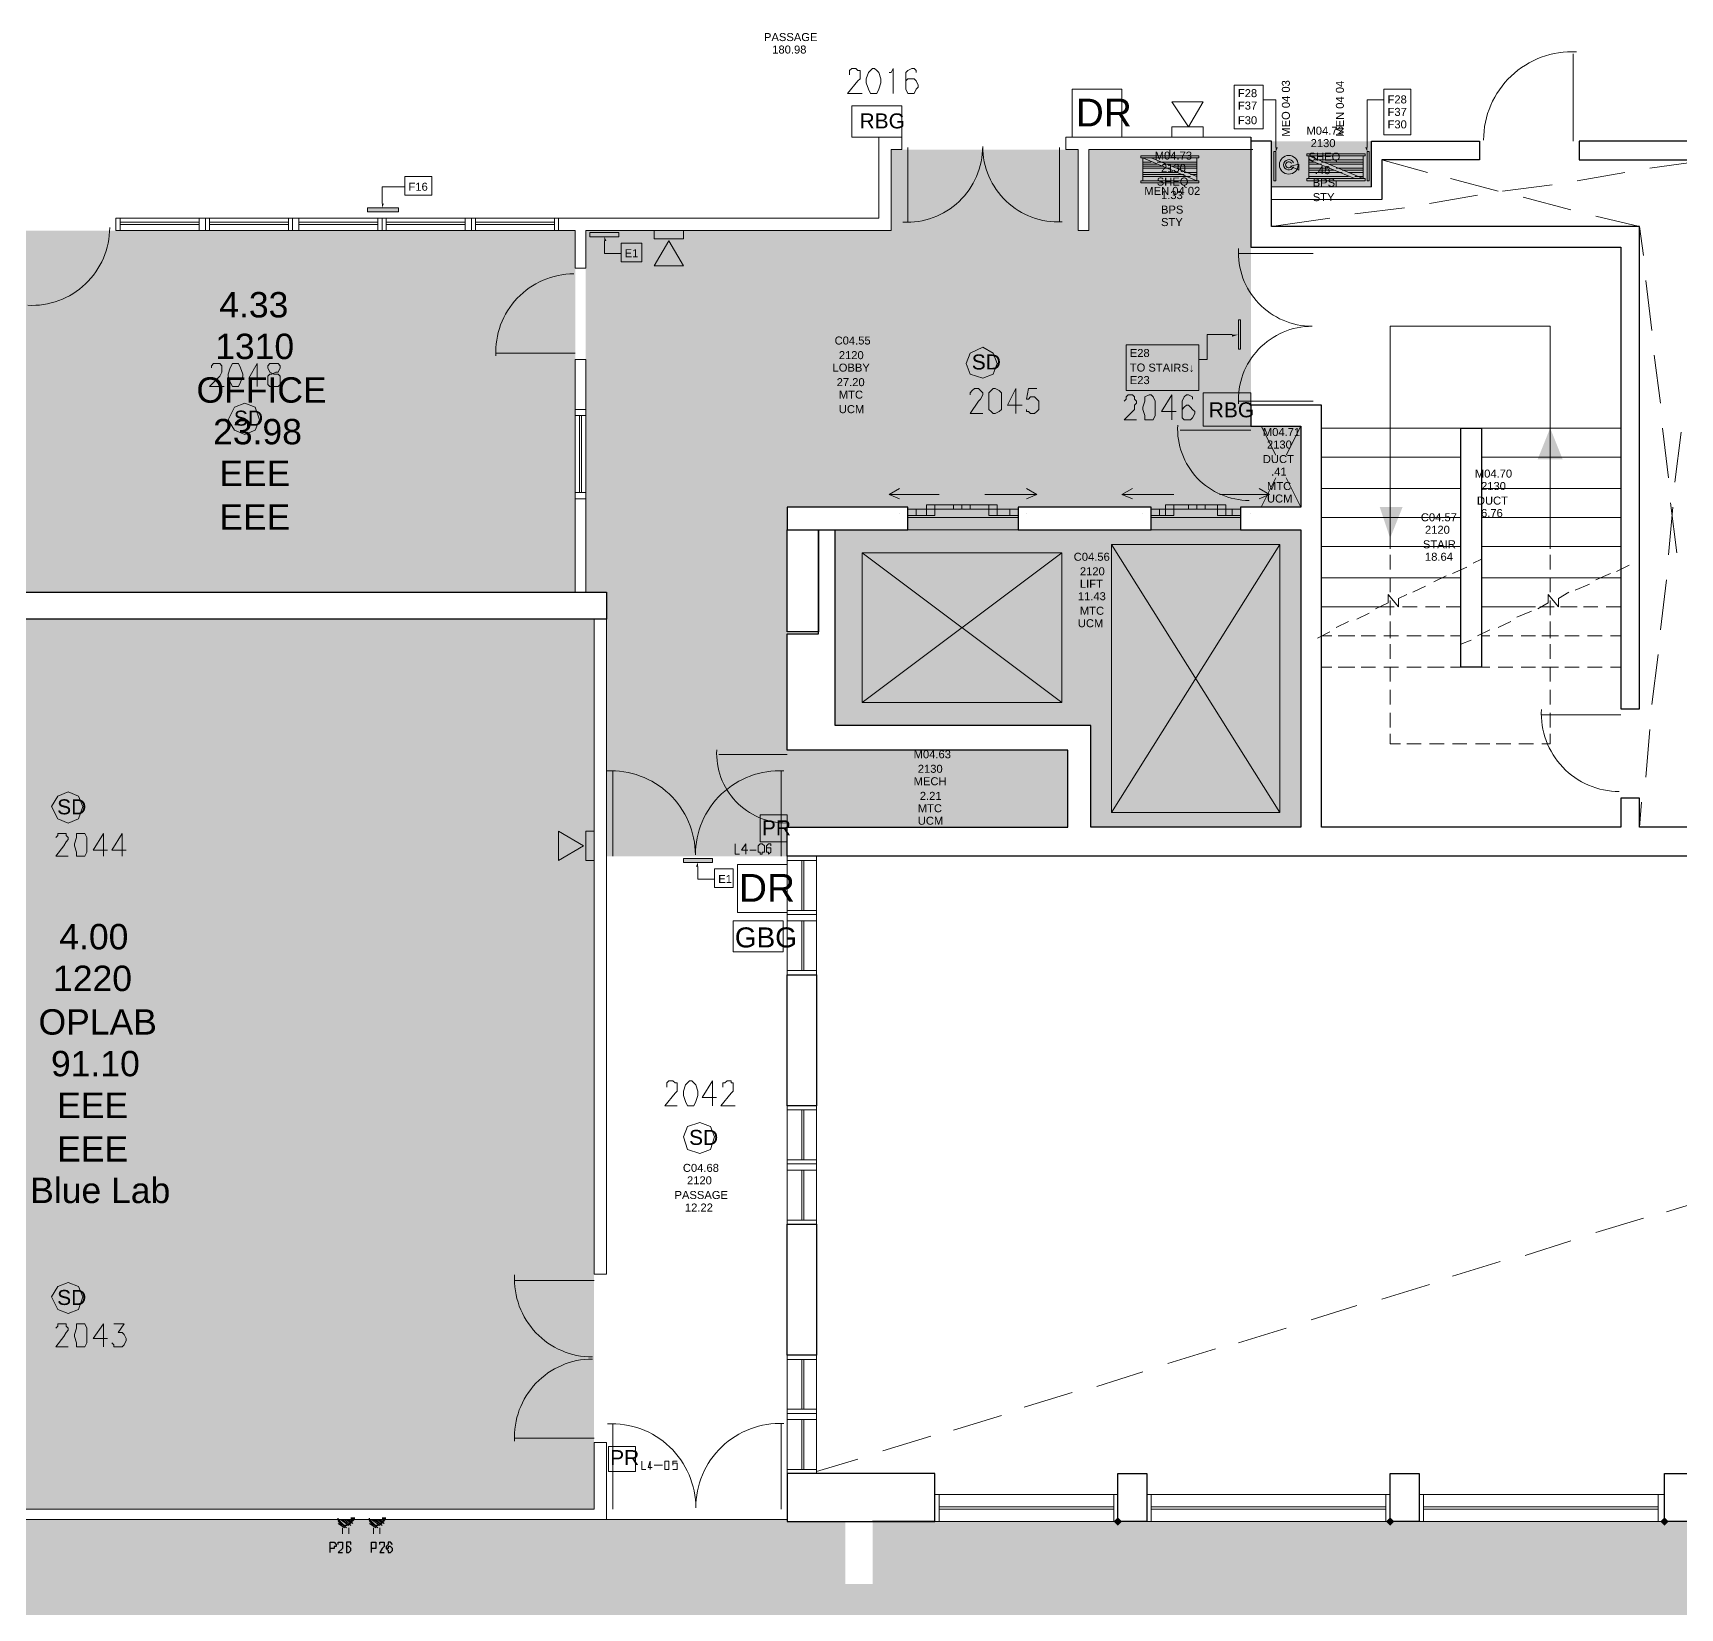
# Model space of a CAD drawing. Header units: millimetres. Extents: x 0 to 90.7, y 0 to 64.4.
# Drawn here: x 34.53 to 51.31, y 11.44 to 27.48 of the extents above; entities that cross this region are included whole.
import ezdxf

# ---------------------------------------------------------------- set-up
doc = ezdxf.new("R2010")
doc.units = ezdxf.units.MM
for name, color, linetype in [('PDF_014404$_ps_ELEC', 2, 'Continuous'), ('PDF_014404$_ps_TEXTBOLD', 2, 'Continuous'), ('PDF_014404$_ps_TEXTBOLD$FIRE', 2, 'Continuous'), ('PDF_014404$BL', 7, 'Continuous'), ('PDF_014404$DR', 7, 'Continuous'), ('PDF_014404$EQ', 7, 'Continuous'), ('PDF_014404$FI', 7, 'Continuous'), ('PDF_014404$FI-DSG', 7, 'Continuous'), ('PDF_014404$PL-STAIR', 7, 'Continuous'), ('PDF_014404$WA', 7, 'Continuous'), ('PDF_014404$WA-COL', 7, 'Continuous'), ('PDF_014404$WA-EXT', 7, 'Continuous'), ('PDF_014404$WN', 7, 'Continuous'), ('PDF_Text', 7, 'Continuous')]:
    doc.layers.add(name, color=color, linetype=linetype)
for name, color, linetype, true_color in [('PDF_014404$_ps_FIRE_ACCESS', 7, 'Continuous', 0x37dd00), ('PDF_014404$_ps_FIRE_ALARM', 7, 'Continuous', 0x37dd00), ('PDF_014404$_ps_THIN', 7, 'Continuous', 0x7fbfff), ('PDF_014404$HL-TMP', 7, 'Continuous', 0x800000)]:
    doc.layers.add(name, color=color, linetype=linetype, true_color=true_color)
doc.styles.add('PDF ArialMT', font='arial.ttf')

msp = doc.modelspace()

# ---------------------------------------------------------------- hatches: boundary and pattern name
at = {"layer": 'PDF_014404$_ps_THIN', "transparency": 33554559}
for points in [[(37.791, 12.363), (37.769, 12.363), (37.769, 12.342), (37.791, 12.321), (37.812, 12.342), (37.812, 12.363)], [(38.108, 12.363), (38.087, 12.363), (38.087, 12.342), (38.108, 12.321), (38.129, 12.342), (38.129, 12.363)]]:
    msp.add_hatch(color=256, dxfattribs=at).paths.add_polyline_path(points)
at = {"layer": 'PDF_014404$WA-COL', "transparency": 33554559}
for points in [[(45.58, 12.363), (45.559, 12.342), (45.538, 12.321), (45.559, 12.3), (45.58, 12.279), (45.601, 12.3), (45.622, 12.321), (45.601, 12.342)], [(48.353, 12.363), (48.332, 12.342), (48.311, 12.321), (48.332, 12.3), (48.353, 12.279), (48.374, 12.3), (48.395, 12.321), (48.374, 12.342)], [(51.147, 12.363), (51.126, 12.342), (51.105, 12.321), (51.126, 12.3), (51.147, 12.279), (51.168, 12.3), (51.189, 12.321), (51.168, 12.342)]]:
    msp.add_hatch(color=256, dxfattribs=at).paths.add_polyline_path(points)

# ---------------------------------------------------------------- linework, layer by layer
at = {"layer": 'PDF_014404$_ps_ELEC', "lineweight": 25}
for points in [[(37.642, 12.342), (37.791, 12.342)], [(37.96, 12.342), (38.108, 12.342)]]:
    msp.add_lwpolyline(points, dxfattribs=at)
at = {"layer": 'PDF_014404$_ps_ELEC', "lineweight": 0}
for points in [[(37.685, 12.258), (37.685, 12.194)], [(37.748, 12.258), (37.748, 12.194)], [(38.002, 12.258), (38.002, 12.194)], [(38.066, 12.258), (38.066, 12.194)]]:
    msp.add_lwpolyline(points, dxfattribs=at)
at = {"layer": 'PDF_014404$_ps_ELEC', "lineweight": 25}
for centre in [(37.711, 12.356), (38.029, 12.356)]:
    msp.add_arc(centre, 0.0741, 179.9999, 0.0001, dxfattribs=at)
at = {"layer": 'PDF_014404$_ps_FIRE_ACCESS', "lineweight": 0}
for points in [[(45.622, 26.418), (45.622, 26.905), (45.114, 26.905), (45.114, 26.418)], [(45.622, 26.418), (45.622, 26.905), (45.114, 26.905), (45.114, 26.418)], [(46.448, 26.778), (46.13, 26.778), (46.3, 26.524)], [(46.13, 26.524), (46.13, 26.418), (46.448, 26.418), (46.448, 26.524)], [(41.156, 25.381), (41.156, 25.466), (40.86, 25.466), (40.86, 25.381)], [(40.86, 25.106), (41.156, 25.106), (41.008, 25.36)], [(44.204, 23.963), (44.31, 24.005), (44.352, 24.111), (44.31, 24.217), (44.204, 24.28), (44.077, 24.217), (44.035, 24.111), (44.077, 24.005)], [(36.69, 23.391), (36.796, 23.434), (36.838, 23.54), (36.796, 23.667), (36.69, 23.709), (36.584, 23.667), (36.52, 23.54), (36.584, 23.434)], [(34.891, 19.433), (34.996, 19.476), (35.039, 19.603), (34.996, 19.708), (34.891, 19.751), (34.785, 19.708), (34.721, 19.603), (34.785, 19.476)], [(39.886, 19.349), (39.886, 19.052), (40.14, 19.2)], [(40.161, 19.052), (40.246, 19.052), (40.246, 19.349), (40.161, 19.349)], [(42.214, 18.523), (42.214, 19.01), (41.706, 19.01), (41.706, 18.523)], [(42.214, 18.523), (42.214, 19.01), (41.706, 19.01), (41.706, 18.523)], [(41.325, 16.068), (41.431, 16.11), (41.474, 16.237), (41.431, 16.343), (41.325, 16.385), (41.198, 16.343), (41.156, 16.237), (41.198, 16.11)], [(34.891, 14.438), (34.996, 14.48), (35.039, 14.607), (34.996, 14.713), (34.891, 14.755), (34.785, 14.713), (34.721, 14.607), (34.785, 14.48)]]:
    msp.add_lwpolyline(points, close=True, dxfattribs=at)
at = {"layer": 'PDF_014404$_ps_FIRE_ALARM', "lineweight": 0}
for points in [[(43.379, 26.418), (43.379, 26.736), (42.871, 26.736), (42.871, 26.418)], [(46.935, 23.476), (46.935, 23.815), (46.448, 23.815), (46.448, 23.476)], [(42.214, 19.243), (42.214, 19.518), (41.939, 19.518), (41.939, 19.243)], [(42.172, 18.121), (42.172, 18.438), (41.664, 18.438), (41.664, 18.121)], [(40.669, 12.829), (40.669, 13.083), (40.394, 13.083), (40.394, 12.829)]]:
    msp.add_lwpolyline(points, close=True, dxfattribs=at)
at = {"layer": 'PDF_014404$_ps_TEXTBOLD', "lineweight": 25}
for points in [[(37.558, 12.004), (37.558, 12.109), (37.6, 12.109), (37.621, 12.088), (37.621, 12.067), (37.6, 12.067), (37.6, 12.046), (37.558, 12.046)], [(37.642, 12.088), (37.642, 12.109), (37.664, 12.109), (37.685, 12.109), (37.685, 12.088), (37.685, 12.067), (37.685, 12.046), (37.642, 12.004), (37.685, 12.004)], [(37.769, 12.088), (37.769, 12.109), (37.748, 12.109), (37.727, 12.109), (37.727, 12.088), (37.727, 12.067), (37.727, 12.046), (37.727, 12.025), (37.727, 12.004), (37.748, 12.004), (37.769, 12.025), (37.769, 12.046), (37.748, 12.067), (37.727, 12.067), (37.727, 12.046)], [(37.981, 12.004), (37.981, 12.109), (38.023, 12.109), (38.023, 12.088), (38.023, 12.067), (38.023, 12.046), (37.981, 12.046)], [(38.066, 12.088), (38.066, 12.109), (38.087, 12.109), (38.108, 12.109), (38.108, 12.088), (38.108, 12.067), (38.087, 12.046), (38.066, 12.004), (38.108, 12.004)], [(38.193, 12.088), (38.172, 12.109), (38.15, 12.109), (38.15, 12.088), (38.129, 12.067), (38.129, 12.046), (38.15, 12.025), (38.15, 12.004), (38.172, 12.004), (38.193, 12.025), (38.193, 12.046), (38.172, 12.067), (38.15, 12.067), (38.15, 12.046), (38.129, 12.046)]]:
    msp.add_lwpolyline(points, dxfattribs=at)
at = {"layer": 'PDF_014404$_ps_TEXTBOLD$FIRE', "lineweight": 20}
for points in [[(42.849, 27.053), (42.849, 27.075), (42.849, 27.096), (42.871, 27.117), (42.913, 27.117), (42.934, 27.096), (42.955, 27.096), (42.955, 27.075), (42.955, 27.032), (42.955, 27.011), (42.934, 26.99), (42.828, 26.863), (42.976, 26.863)], [(43.252, 27.075), (43.273, 27.075), (43.294, 27.117), (43.294, 26.863)], [(43.527, 27.075), (43.527, 27.096), (43.506, 27.117), (43.484, 27.117), (43.442, 27.096), (43.421, 27.075), (43.421, 27.011), (43.421, 26.948), (43.421, 26.905), (43.442, 26.863), (43.484, 26.863), (43.506, 26.863), (43.527, 26.905), (43.548, 26.926), (43.548, 26.948), (43.527, 26.99), (43.506, 27.011), (43.484, 27.011), (43.442, 27.011), (43.421, 26.99), (43.421, 26.948)], [(36.351, 24.069), (36.351, 24.09), (36.372, 24.111), (36.393, 24.111), (36.415, 24.111), (36.436, 24.111), (36.457, 24.09), (36.457, 24.069), (36.457, 24.048), (36.457, 24.026), (36.436, 23.984), (36.33, 23.878), (36.478, 23.878)], [(36.817, 23.878), (36.817, 24.111), (36.732, 23.963), (36.859, 23.963)], [(44.077, 23.794), (44.077, 23.815), (44.098, 23.836), (44.119, 23.857), (44.162, 23.857), (44.183, 23.836), (44.204, 23.815), (44.204, 23.794), (44.183, 23.751), (44.162, 23.73), (44.077, 23.603), (44.204, 23.603)], [(44.543, 23.603), (44.543, 23.857), (44.458, 23.688), (44.606, 23.688)], [(44.755, 23.857), (44.67, 23.857), (44.649, 23.751), (44.67, 23.751), (44.691, 23.772), (44.733, 23.772), (44.755, 23.751), (44.776, 23.73), (44.776, 23.709), (44.776, 23.667), (44.776, 23.645), (44.755, 23.624), (44.733, 23.603), (44.691, 23.603), (44.67, 23.624), (44.649, 23.624), (44.649, 23.645)], [(45.644, 23.73), (45.665, 23.751), (45.665, 23.772), (45.686, 23.794), (45.728, 23.794), (45.749, 23.772), (45.749, 23.751), (45.771, 23.73), (45.771, 23.709), (45.749, 23.688), (45.749, 23.645), (45.644, 23.54), (45.771, 23.54)], [(46.13, 23.54), (46.13, 23.794), (46.025, 23.624), (46.173, 23.624)], [(46.342, 23.751), (46.342, 23.772), (46.3, 23.794), (46.279, 23.794), (46.257, 23.772), (46.236, 23.73), (46.236, 23.667), (46.236, 23.624), (46.236, 23.561), (46.257, 23.54), (46.279, 23.54), (46.3, 23.54), (46.321, 23.54), (46.342, 23.561), (46.363, 23.603), (46.363, 23.624), (46.342, 23.645), (46.321, 23.667), (46.3, 23.688), (46.279, 23.688), (46.257, 23.667), (46.236, 23.645), (46.236, 23.624)], [(34.764, 19.285), (34.785, 19.306), (34.785, 19.327), (34.806, 19.327), (34.848, 19.327), (34.869, 19.327), (34.869, 19.306), (34.891, 19.285), (34.891, 19.264), (34.869, 19.243), (34.848, 19.2), (34.764, 19.095), (34.891, 19.095)], [(35.25, 19.095), (35.25, 19.327), (35.145, 19.158), (35.293, 19.158)], [(35.441, 19.095), (35.441, 19.327), (35.335, 19.158), (35.483, 19.158)], [(41.685, 19.222), (41.685, 19.116), (41.728, 19.116)], [(41.791, 19.116), (41.791, 19.222), (41.749, 19.158), (41.812, 19.158)], [(41.833, 19.158), (41.897, 19.158)], [(42.045, 19.2), (42.045, 19.222), (42.024, 19.222), (42.003, 19.2), (42.003, 19.179), (42.003, 19.158), (42.003, 19.137), (42.024, 19.137), (42.024, 19.116), (42.045, 19.137), (42.045, 19.158), (42.045, 19.179), (42.024, 19.179), (42.003, 19.179), (42.003, 19.158)], [(40.987, 16.745), (40.987, 16.766), (40.987, 16.787), (41.008, 16.808), (41.05, 16.808), (41.071, 16.787), (41.093, 16.787), (41.093, 16.766), (41.093, 16.724), (41.093, 16.703), (41.071, 16.681), (40.966, 16.554), (41.093, 16.554)], [(41.452, 16.554), (41.452, 16.808), (41.347, 16.639), (41.495, 16.639)], [(41.558, 16.745), (41.558, 16.766), (41.558, 16.787), (41.579, 16.787), (41.601, 16.808), (41.643, 16.808), (41.643, 16.787), (41.664, 16.787), (41.664, 16.766), (41.664, 16.724), (41.664, 16.703), (41.643, 16.681), (41.537, 16.554), (41.685, 16.554)], [(34.764, 14.29), (34.785, 14.311), (34.785, 14.332), (34.806, 14.332), (34.848, 14.332), (34.869, 14.332), (34.869, 14.311), (34.891, 14.29), (34.891, 14.268), (34.869, 14.247), (34.848, 14.205), (34.764, 14.099), (34.891, 14.099)], [(35.25, 14.099), (35.25, 14.332), (35.145, 14.184), (35.293, 14.184)], [(35.356, 14.332), (35.462, 14.332), (35.399, 14.247), (35.441, 14.247), (35.462, 14.226), (35.483, 14.184), (35.483, 14.163), (35.462, 14.12), (35.441, 14.099), (35.42, 14.099), (35.399, 14.099), (35.356, 14.099), (35.356, 14.12), (35.335, 14.141)], [(40.733, 12.935), (40.733, 12.85), (40.775, 12.85)], [(40.817, 12.85), (40.817, 12.935), (40.796, 12.871), (40.839, 12.871)], [(41.093, 12.935), (41.05, 12.935), (41.05, 12.893), (41.05, 12.914), (41.071, 12.914), (41.093, 12.914), (41.093, 12.893), (41.093, 12.871), (41.093, 12.85), (41.071, 12.85), (41.05, 12.85)], [(40.86, 12.893), (40.944, 12.893)]]:
    msp.add_lwpolyline(points, dxfattribs=at)
for points in [[(43.082, 27.117), (43.061, 27.096), (43.04, 27.075), (43.019, 27.011), (43.019, 26.969), (43.04, 26.905), (43.061, 26.863), (43.082, 26.863), (43.103, 26.863), (43.125, 26.863), (43.146, 26.905), (43.167, 26.969), (43.167, 27.011), (43.146, 27.075), (43.125, 27.096), (43.103, 27.117)], [(36.584, 24.111), (36.563, 24.111), (36.542, 24.069), (36.52, 24.005), (36.52, 23.984), (36.542, 23.921), (36.563, 23.878), (36.584, 23.878), (36.605, 23.878), (36.626, 23.878), (36.647, 23.921), (36.669, 23.984), (36.669, 24.005), (36.647, 24.069), (36.626, 24.111), (36.605, 24.111)], [(36.965, 24.111), (36.944, 24.111), (36.923, 24.09), (36.923, 24.069), (36.944, 24.026), (36.986, 24.005), (37.028, 24.005), (37.05, 23.984), (37.05, 23.963), (37.05, 23.921), (37.05, 23.899), (37.028, 23.878), (37.007, 23.878), (36.965, 23.878), (36.944, 23.878), (36.923, 23.899), (36.923, 23.921), (36.923, 23.963), (36.923, 23.984), (36.944, 24.005), (36.965, 24.005), (37.007, 24.026), (37.028, 24.026), (37.05, 24.069), (37.05, 24.09), (37.028, 24.111), (37.007, 24.111)], [(44.31, 23.857), (44.289, 23.836), (44.268, 23.815), (44.268, 23.751), (44.268, 23.709), (44.268, 23.645), (44.289, 23.624), (44.31, 23.603), (44.331, 23.603), (44.373, 23.624), (44.395, 23.645), (44.395, 23.709), (44.395, 23.751), (44.395, 23.815), (44.373, 23.836), (44.331, 23.857)], [(45.898, 23.794), (45.855, 23.772), (45.855, 23.73), (45.834, 23.667), (45.834, 23.645), (45.855, 23.582), (45.855, 23.54), (45.898, 23.54), (45.919, 23.54), (45.94, 23.54), (45.961, 23.582), (45.961, 23.645), (45.961, 23.667), (45.961, 23.73), (45.94, 23.772), (45.919, 23.794)], [(35.018, 19.327), (34.975, 19.327), (34.975, 19.285), (34.954, 19.222), (34.954, 19.2), (34.975, 19.137), (34.975, 19.095), (35.018, 19.095), (35.039, 19.095), (35.06, 19.095), (35.081, 19.137), (35.081, 19.2), (35.081, 19.222), (35.081, 19.285), (35.06, 19.327), (35.039, 19.327)], [(41.939, 19.222), (41.918, 19.2), (41.918, 19.179), (41.918, 19.158), (41.918, 19.137), (41.939, 19.137), (41.939, 19.116), (41.96, 19.116), (41.96, 19.137), (41.982, 19.137), (41.982, 19.158), (41.982, 19.179), (41.982, 19.2), (41.96, 19.222)], [(41.22, 16.808), (41.198, 16.787), (41.177, 16.766), (41.156, 16.703), (41.156, 16.66), (41.177, 16.597), (41.198, 16.554), (41.22, 16.554), (41.241, 16.554), (41.262, 16.554), (41.283, 16.597), (41.304, 16.66), (41.304, 16.703), (41.283, 16.766), (41.262, 16.787), (41.241, 16.808)], [(35.018, 14.332), (34.975, 14.332), (34.975, 14.29), (34.954, 14.226), (34.954, 14.205), (34.975, 14.141), (34.975, 14.099), (35.018, 14.099), (35.039, 14.099), (35.06, 14.099), (35.081, 14.141), (35.081, 14.205), (35.081, 14.226), (35.081, 14.29), (35.06, 14.332), (35.039, 14.332)], [(40.987, 12.935), (40.966, 12.935), (40.966, 12.914), (40.966, 12.893), (40.966, 12.85), (40.987, 12.85), (41.008, 12.85), (41.008, 12.893), (41.008, 12.914), (41.008, 12.935)]]:
    msp.add_lwpolyline(points, close=True, dxfattribs=at)
at = {"layer": 'PDF_014404$_ps_THIN', "lineweight": 18}
for points in [[(37.642, 12.342), (37.727, 12.258), (37.642, 12.321)], [(37.642, 12.3), (37.706, 12.258)], [(37.685, 12.342), (37.748, 12.279), (37.664, 12.342)], [(37.706, 12.342), (37.769, 12.279)], [(37.748, 12.342), (37.791, 12.3), (37.727, 12.342), (37.769, 12.3)], [(37.769, 12.342), (37.791, 12.321)], [(37.96, 12.342), (38.045, 12.258), (37.96, 12.321)], [(37.96, 12.3), (38.023, 12.258)], [(37.981, 12.342), (38.066, 12.279)], [(38.023, 12.342), (38.087, 12.279), (38.002, 12.342)], [(38.066, 12.342), (38.108, 12.3), (38.045, 12.342), (38.087, 12.3)], [(38.087, 12.342), (38.108, 12.321)]]:
    msp.add_lwpolyline(points, dxfattribs=at)
at = {"layer": 'PDF_014404$BL', "lineweight": 9}
for points in [[(48.268, 26.186), (48.734, 26.059)], [(50.999, 26.101), (51.613, 26.186), (51.57, 25.932)], [(50.258, 25.974), (50.745, 26.059)], [(48.967, 25.995), (49.454, 25.868)], [(49.496, 25.868), (50.004, 25.932)], [(47.993, 25.635), (48.501, 25.699)], [(48.755, 25.741), (49.242, 25.826)], [(49.708, 25.805), (50.194, 25.678)], [(39.886, 25.593), (38.997, 25.593), (38.087, 25.593), (37.177, 25.593), (36.288, 25.593), (35.377, 25.593)], [(47.146, 25.508), (47.739, 25.593)], [(50.448, 25.614), (50.893, 25.508), (50.935, 25.212)], [(35.377, 25.466), (36.288, 25.466), (37.177, 25.466), (38.087, 25.466), (38.997, 25.466), (39.886, 25.466)], [(51.02, 24.45), (50.956, 24.958)], [(51.105, 23.709), (51.041, 24.196)], [(40.055, 23.645), (40.055, 22.735)], [(40.161, 22.735), (40.161, 23.645)], [(47.041, 23.476), (47.189, 23.18)], [(47.443, 23.476), (47.295, 23.18)], [(51.189, 22.947), (51.126, 23.455)], [(51.316, 23.413), (51.253, 22.905)], [(47.189, 22.947), (47.041, 22.651)], [(47.295, 22.947), (47.443, 22.651)], [(51.232, 22.651), (51.189, 22.164)], [(51.274, 22.185), (51.21, 22.693)], [(43.442, 22.545), (44.564, 22.545)], [(45.919, 22.545), (46.829, 22.545)], [(43.442, 22.418), (44.564, 22.418)], [(45.919, 22.418), (46.829, 22.418)], [(51.168, 21.91), (51.105, 21.402)], [(51.083, 21.148), (51.02, 20.64)], [(50.999, 20.386), (50.956, 19.899)], [(50.914, 19.645), (50.893, 19.391)], [(42.214, 19.095), (42.214, 18.502), (42.214, 17.888)], [(42.511, 17.888), (42.511, 18.502), (42.511, 19.095)], [(42.214, 16.554), (42.214, 15.962), (42.214, 15.348)], [(42.511, 15.348), (42.511, 15.962), (42.511, 16.554)], [(51.168, 15.475), (51.655, 15.623)], [(50.448, 15.263), (50.935, 15.411)], [(49.729, 15.03), (50.194, 15.179)], [(48.988, 14.819), (49.475, 14.967)], [(48.268, 14.586), (48.755, 14.734)], [(47.549, 14.374), (48.014, 14.522)], [(46.808, 14.141), (47.295, 14.29)], [(42.214, 14.014), (42.214, 13.422), (42.214, 12.808)], [(42.511, 12.808), (42.511, 13.422), (42.511, 14.014)], [(46.088, 13.93), (46.575, 14.078)], [(45.368, 13.697), (45.834, 13.845)], [(44.627, 13.485), (45.114, 13.633)], [(43.908, 13.252), (44.395, 13.401)], [(43.188, 13.041), (43.675, 13.189)], [(42.511, 12.829), (42.934, 12.956)], [(45.58, 12.596), (43.717, 12.596)], [(48.353, 12.596), (45.876, 12.596)], [(51.147, 12.596), (48.649, 12.596)], [(43.717, 12.321), (45.58, 12.321)], [(45.876, 12.321), (48.353, 12.321)], [(48.649, 12.321), (51.147, 12.321)]]:
    msp.add_lwpolyline(points, dxfattribs=at)
at = {"layer": 'PDF_014404$DR', "lineweight": 0}
for points in [[(50.216, 26.376), (50.216, 27.265), (50.216, 26.376)], [(43.442, 26.313), (43.442, 25.551), (43.442, 26.313)], [(44.987, 26.313), (44.987, 25.551), (44.987, 26.313)], [(47.57, 25.233), (46.808, 25.233), (47.57, 25.233)], [(40.055, 24.217), (39.251, 24.217), (40.055, 24.217)], [(47.57, 23.73), (46.808, 23.73), (47.57, 23.73)], [(46.935, 23.434), (46.215, 23.434), (46.935, 23.434)], [(43.252, 22.778), (43.357, 22.841)], [(44.755, 22.778), (44.649, 22.841)], [(45.622, 22.778), (45.728, 22.841)], [(47.125, 22.778), (47.019, 22.841)], [(43.357, 22.735), (43.252, 22.778), (43.76, 22.778)], [(43.717, 22.672), (43.908, 22.672)], [(44.268, 22.672), (44.077, 22.672)], [(44.649, 22.735), (44.755, 22.778), (44.225, 22.778)], [(45.728, 22.735), (45.622, 22.778), (46.152, 22.778)], [(46.152, 22.672), (46.3, 22.672)], [(46.596, 22.672), (46.469, 22.672)], [(47.019, 22.735), (47.125, 22.778), (46.617, 22.778)], [(43.357, 22.587), (43.357, 22.587)], [(43.633, 22.629), (43.527, 22.629)], [(43.527, 22.566), (43.633, 22.566)], [(43.908, 22.629), (43.717, 22.629)], [(44.077, 22.629), (44.268, 22.629)], [(44.352, 22.629), (44.479, 22.629)], [(44.479, 22.566), (44.352, 22.566)], [(44.649, 22.587), (44.649, 22.587)], [(45.834, 22.587), (45.834, 22.587)], [(46.067, 22.629), (46.003, 22.629)], [(46.003, 22.566), (46.067, 22.566)], [(46.3, 22.629), (46.152, 22.629)], [(46.469, 22.629), (46.596, 22.629)], [(46.681, 22.629), (46.744, 22.629)], [(46.744, 22.566), (46.681, 22.566)], [(46.935, 22.587), (46.935, 22.587)], [(50.702, 20.534), (49.898, 20.534), (50.702, 20.534)], [(42.214, 20.132), (41.516, 20.132), (42.214, 20.132)], [(40.436, 19.095), (40.436, 19.962), (40.436, 19.095)], [(42.151, 19.095), (42.151, 19.962), (42.151, 19.095)], [(40.246, 14.776), (39.442, 14.776), (40.246, 14.776)], [(40.436, 12.448), (40.436, 13.316), (40.436, 12.448)], [(42.151, 12.448), (42.151, 13.316), (42.151, 12.448)], [(40.246, 13.168), (39.442, 13.168), (40.246, 13.168)]]:
    msp.add_lwpolyline(points, dxfattribs=at)
for points in [[(43.392, 25.552, 0.429406), (44.204, 26.323, 0.429403), (45.012, 25.555)], [(46.809, 25.282, 0.429411), (47.559, 24.492, 0.429411), (46.809, 23.702)], [(42.179, 19.964, 0.429403), (41.278, 19.108, 0.429403), (40.376, 19.964)], [(42.179, 13.318, 0.429403), (41.283, 12.459, 0.429403), (40.382, 13.315)]]:
    msp.add_lwpolyline(points, format="xyb", dxfattribs=at)
for points in [[(43.633, 22.629), (43.717, 22.629), (43.717, 22.672), (43.633, 22.672)], [(43.908, 22.629), (43.992, 22.629), (43.992, 22.672), (43.908, 22.672)], [(44.077, 22.629), (43.992, 22.629), (43.992, 22.672), (44.077, 22.672)], [(44.352, 22.629), (44.268, 22.629), (44.268, 22.672), (44.352, 22.672)], [(46.067, 22.629), (46.152, 22.629), (46.152, 22.672), (46.067, 22.672)], [(46.3, 22.629), (46.384, 22.629), (46.384, 22.672), (46.3, 22.672)], [(46.469, 22.629), (46.384, 22.629), (46.384, 22.672), (46.469, 22.672)], [(46.681, 22.629), (46.596, 22.629), (46.596, 22.672), (46.681, 22.672)], [(43.442, 22.566), (43.527, 22.566), (43.527, 22.629), (43.442, 22.629)], [(43.633, 22.566), (43.717, 22.566), (43.717, 22.629), (43.633, 22.629)], [(44.352, 22.566), (44.268, 22.566), (44.268, 22.629), (44.352, 22.629)], [(44.564, 22.566), (44.479, 22.566), (44.479, 22.629), (44.564, 22.629)], [(45.919, 22.566), (46.003, 22.566), (46.003, 22.629), (45.919, 22.629)], [(46.067, 22.566), (46.152, 22.566), (46.152, 22.629), (46.067, 22.629)], [(46.681, 22.566), (46.596, 22.566), (46.596, 22.629), (46.681, 22.629)], [(46.829, 22.566), (46.744, 22.566), (46.744, 22.629), (46.829, 22.629)]]:
    msp.add_lwpolyline(points, close=True, dxfattribs=at)
for centre, radius, start, end in [((50.205, 26.387), 0.9, 87.0437, 179.9997), ((34.52, 25.498), 0.794, 267.0445, 0.0002), ((40.04, 24.231), 0.794, 90, 182.9553), ((46.919, 23.448), 0.73, 177.0447, 270), ((50.687, 20.548), 0.794, 177.0447, 270), ((42.204, 20.142), 0.709, 177.0451, 269.9999), ((40.23, 14.79), 0.794, 177.0447, 270), ((40.23, 13.181), 0.794, 90, 182.9553)]:
    msp.add_arc(centre, radius, start, end, dxfattribs=at)
at = {"layer": 'PDF_014404$EQ', "lineweight": 9}
msp.add_lwpolyline([(42.976, 22.185), (45.009, 22.185), (45.009, 20.661), (42.976, 20.661)], close=True, dxfattribs=at)
for points in [[(45.009, 22.185), (42.976, 20.661)], [(42.976, 22.185), (45.009, 20.661)], [(47.231, 19.539), (45.517, 22.27), (45.517, 19.539), (47.231, 19.539), (47.231, 22.27), (45.517, 19.539)], [(45.517, 22.27), (47.231, 22.27)]]:
    msp.add_lwpolyline(points, dxfattribs=at)
at = {"layer": 'PDF_014404$FI', "lineweight": 9}
for points in [[(45.813, 26.228), (46.406, 26.228), (46.406, 26.207), (46.384, 26.207), (45.834, 26.207), (45.813, 26.207)], [(48.099, 26.249), (48.099, 26.228), (47.506, 26.228), (47.506, 26.249)], [(47.422, 26.08), (47.337, 26.122), (47.422, 26.143)], [(45.813, 25.953), (45.813, 25.974), (46.406, 25.974), (46.406, 25.953)], [(48.099, 25.974), (47.506, 25.974), (47.506, 25.995), (47.527, 25.995), (48.078, 25.995), (48.099, 25.995)]]:
    msp.add_lwpolyline(points, close=True, dxfattribs=at)
for points in [[(46.384, 26.207), (46.384, 25.974), (45.834, 25.974), (45.834, 26.207), (46.384, 25.974)], [(45.919, 26.207), (46.384, 26.016)], [(46.109, 26.228), (46.109, 26.291)], [(47.527, 25.995), (47.527, 26.228), (48.078, 26.228), (48.078, 25.995), (47.527, 26.228)], [(47.993, 25.995), (47.527, 26.186)], [(48.078, 26.186), (47.591, 26.186)], [(45.834, 26.164), (45.919, 26.164)], [(45.982, 26.143), (45.834, 26.143)], [(45.834, 26.122), (46.046, 26.122)], [(46.109, 26.101), (45.834, 26.101)], [(45.834, 26.059), (46.194, 26.059)], [(46.257, 26.037), (45.834, 26.037)], [(45.834, 26.016), (46.321, 26.016)], [(45.982, 26.164), (46.384, 26.164)], [(46.384, 26.143), (46.046, 26.143)], [(46.13, 26.122), (46.384, 26.122)], [(46.384, 26.101), (46.194, 26.101)], [(46.257, 26.059), (46.384, 26.059)], [(46.384, 26.037), (46.321, 26.037)], [(47.527, 26.164), (47.591, 26.164)], [(47.654, 26.143), (47.527, 26.143)], [(47.527, 26.101), (47.718, 26.101)], [(47.781, 26.08), (47.527, 26.08)], [(47.527, 26.059), (47.866, 26.059)], [(47.93, 26.016), (47.527, 26.016)], [(47.654, 26.164), (48.078, 26.164)], [(48.078, 26.143), (47.739, 26.143)], [(47.803, 26.101), (48.078, 26.101)], [(48.078, 26.08), (47.866, 26.08)], [(47.93, 26.059), (48.078, 26.059)], [(48.078, 26.016), (47.993, 26.016)], [(47.803, 25.974), (47.803, 25.91)]]:
    msp.add_lwpolyline(points, dxfattribs=at)
msp.add_circle((47.321, 26.136), 0.0953, dxfattribs=at)
msp.add_circle((47.321, 26.136), 0.0953, dxfattribs=at)
for radius, start, end in [(0.0529, 22.7694, 337.2306), (0.0318, 22.7697, 337.2303)]:
    msp.add_arc((47.321, 26.136), radius, start, end, dxfattribs=at)
at = {"layer": 'PDF_014404$FI-DSG', "lineweight": 9}
for points in [[(46.765, 26.948), (47.062, 26.948), (47.062, 26.503), (46.765, 26.503)], [(48.289, 26.905), (48.565, 26.905), (48.565, 26.44), (48.289, 26.44)], [(47.189, 25.974), (47.189, 26.27), (47.168, 26.27), (47.168, 25.974)], [(48.141, 25.974), (48.141, 26.27), (48.12, 26.27), (48.12, 25.974)], [(38.32, 26.016), (38.595, 26.016), (38.595, 25.826), (38.32, 25.826)], [(38.256, 25.699), (37.939, 25.699), (37.939, 25.656), (38.256, 25.656)], [(40.5, 25.445), (40.204, 25.445), (40.204, 25.402), (40.5, 25.402)], [(40.521, 25.339), (40.733, 25.339), (40.733, 25.148), (40.521, 25.148)], [(46.808, 24.556), (46.808, 24.259), (46.829, 24.259), (46.829, 24.556)], [(45.665, 24.302), (46.406, 24.302), (46.406, 23.836), (45.665, 23.836)], [(41.452, 19.073), (41.156, 19.073), (41.156, 19.031), (41.452, 19.031)], [(41.474, 18.968), (41.664, 18.968), (41.664, 18.777), (41.474, 18.777)]]:
    msp.add_lwpolyline(points, close=True, dxfattribs=at)
for points in [[(47.189, 26.313), (47.189, 26.799), (47.146, 26.799), (47.062, 26.799)], [(48.12, 26.313), (48.12, 26.799), (48.205, 26.799), (48.289, 26.799)], [(38.087, 25.741), (38.087, 25.91), (38.235, 25.91), (38.32, 25.91)], [(40.352, 25.36), (40.352, 25.233), (40.436, 25.233), (40.521, 25.233)], [(46.744, 24.407), (46.49, 24.407), (46.49, 24.153), (46.406, 24.153)], [(41.304, 18.989), (41.304, 18.862), (41.389, 18.862), (41.474, 18.862)]]:
    msp.add_lwpolyline(points, dxfattribs=at)
at = {"layer": 'PDF_014404$FI-DSG', "transparency": 33554559}
for points in [[(47.189, 26.27), (47.168, 26.27), (47.189, 25.974)], [(47.168, 26.27), (47.189, 25.974), (47.168, 25.974)], [(47.21, 26.313), (47.189, 26.27), (47.189, 26.313)], [(48.12, 26.313), (48.12, 26.27), (48.099, 26.313)], [(48.141, 26.27), (48.12, 26.27), (48.141, 25.974)], [(48.12, 26.27), (48.141, 25.974), (48.12, 25.974)], [(38.256, 25.699), (37.939, 25.699), (38.256, 25.656)], [(37.939, 25.699), (38.256, 25.656), (37.939, 25.656)], [(38.108, 25.741), (38.087, 25.699), (38.087, 25.741)], [(40.5, 25.445), (40.204, 25.445), (40.5, 25.402)], [(40.204, 25.445), (40.5, 25.402), (40.204, 25.402)], [(40.352, 25.36), (40.352, 25.402), (40.373, 25.36)], [(46.829, 24.556), (46.808, 24.556), (46.829, 24.259)], [(46.808, 24.556), (46.829, 24.259), (46.808, 24.259)], [(46.744, 24.407), (46.808, 24.407), (46.744, 24.386)], [(41.452, 19.073), (41.156, 19.073), (41.452, 19.031)], [(41.156, 19.073), (41.452, 19.031), (41.156, 19.031)], [(41.283, 18.989), (41.304, 19.031), (41.304, 18.989)]]:
    msp.add_solid(points, dxfattribs=at)
at = {"layer": 'PDF_014404$HL-TMP', "lineweight": 0}
msp.add_lwpolyline([(42.214, 12.342), (40.373, 12.342), (42.214, 12.342)], dxfattribs=at)
at = {"layer": 'PDF_014404$HL-TMP', "color": 73, "true_color": 0x99cc66, "transparency": 33554559}
for points in [[(48.162, 25.91), (47.146, 25.91), (47.146, 26.376)], [(47.146, 26.376), (48.162, 26.376), (48.162, 25.91)], [(46.935, 26.291), (45.284, 26.291), (46.935, 25.466)], [(45.284, 26.291), (46.935, 25.466), (45.284, 25.466)], [(48.162, 25.91), (48.162, 25.91), (47.146, 25.91)]]:
    msp.add_solid(points, dxfattribs=at)
at = {"layer": 'PDF_014404$HL-TMP', "color": 191, "true_color": 0xbb77ff, "transparency": 33554559}
for points in [[(45.178, 26.291), (43.273, 26.291), (45.178, 25.466)], [(43.273, 26.291), (45.178, 25.466), (43.273, 25.466)], [(46.935, 25.466), (40.161, 25.466), (46.935, 23.476)], [(40.161, 25.466), (46.935, 23.476), (40.161, 23.476)], [(46.935, 23.476), (40.161, 23.476), (46.935, 22.651)], [(40.161, 23.476), (46.935, 22.651), (40.161, 22.651)], [(47.443, 23.476), (46.935, 23.476), (47.443, 22.651)], [(46.935, 23.476), (47.443, 22.651), (46.935, 22.651)], [(42.214, 22.651), (40.161, 22.651), (42.214, 21.783)], [(40.161, 22.651), (42.214, 21.783), (40.161, 21.783)], [(44.564, 22.651), (43.442, 22.651), (44.564, 22.418)], [(43.442, 22.651), (44.564, 22.418), (43.442, 22.418)], [(46.829, 22.651), (45.919, 22.651), (46.829, 22.418)], [(45.919, 22.651), (46.829, 22.418), (45.919, 22.418)], [(47.443, 22.418), (42.701, 22.418), (47.443, 20.428)], [(42.701, 22.418), (47.443, 20.428), (42.701, 20.428)], [(42.214, 21.783), (40.373, 21.783), (42.214, 20.174)], [(40.373, 21.783), (42.214, 20.174), (40.373, 20.174)], [(47.443, 20.428), (45.305, 20.428), (47.443, 19.391)], [(45.305, 20.428), (47.443, 19.391), (45.305, 19.391)], [(42.214, 20.174), (40.373, 20.174), (42.214, 19.772)], [(40.373, 20.174), (42.214, 19.772), (40.373, 19.772)], [(45.072, 20.174), (42.214, 20.174), (45.072, 19.772)], [(42.214, 20.174), (45.072, 19.772), (42.214, 19.772)], [(42.214, 19.772), (40.373, 19.772), (42.214, 19.095)], [(40.373, 19.772), (42.214, 19.095), (40.373, 19.095)], [(45.072, 19.772), (42.214, 19.772), (45.072, 19.391)], [(42.214, 19.772), (45.072, 19.391), (42.214, 19.391)]]:
    msp.add_solid(points, dxfattribs=at)
at = {"layer": 'PDF_014404$HL-TMP', "transparency": 33554559}
for points in [[(40.055, 25.466), (33.388, 25.466), (40.055, 21.783)], [(33.388, 25.466), (40.055, 21.783), (33.388, 21.783)], [(29.895, 21.508), (40.246, 21.508), (40.246, 21.508)], [(40.246, 21.508), (29.895, 21.508), (40.246, 12.829)], [(29.895, 21.508), (40.246, 12.829), (29.895, 12.829)], [(40.246, 12.829), (30.488, 12.829), (40.246, 12.448)], [(30.488, 12.829), (40.246, 12.448), (30.488, 12.448)], [(40.373, 12.342), (42.214, 12.342), (29.895, 12.342)], [(42.214, 12.342), (29.895, 12.342), (42.214, 12.321)], [(29.895, 12.342), (42.214, 12.321), (29.895, 12.321)], [(42.807, 12.321), (42.807, 12.321), (29.895, 12.321)], [(42.807, 12.321), (29.895, 12.321), (42.214, 12.321)], [(42.807, 12.321), (29.895, 12.321), (42.807, 11.686)], [(29.895, 12.321), (42.807, 11.686), (29.895, 11.686)], [(67.954, 12.321), (43.082, 12.321), (67.954, 11.686)], [(43.082, 12.321), (67.954, 11.686), (43.082, 11.686)], [(43.082, 11.686), (43.082, 11.686), (29.895, 11.686)], [(43.082, 11.686), (29.895, 11.686), (42.807, 11.686)], [(67.954, 11.686), (29.895, 11.686), (67.954, 10.628)], [(29.895, 11.686), (67.954, 10.628), (29.895, 10.628)], [(43.082, 11.686), (67.954, 11.686), (67.954, 11.686)], [(67.954, 11.686), (67.954, 11.686), (43.082, 11.686)]]:
    msp.add_solid(points, dxfattribs=at)
at = {"layer": 'PDF_014404$PL-STAIR', "lineweight": 9}
for points in [[(48.353, 22.227), (48.353, 22.333), (48.353, 23.455), (48.353, 24.492), (49.983, 24.492), (49.983, 23.455), (49.983, 22.333), (49.983, 22.227)], [(47.654, 23.455), (49.073, 23.455)], [(49.284, 23.455), (50.702, 23.455)], [(47.654, 23.159), (49.073, 23.159)], [(49.284, 23.159), (50.702, 23.159)], [(47.654, 22.841), (49.073, 22.841)], [(49.284, 22.841), (50.702, 22.841)], [(47.654, 22.545), (49.073, 22.545)], [(49.284, 22.545), (50.702, 22.545)], [(47.654, 22.248), (49.073, 22.248)], [(48.353, 22.164), (48.353, 22.016)], [(49.284, 22.248), (50.702, 22.248)], [(49.983, 22.016), (49.983, 22.164)], [(49.136, 22.037), (48.988, 21.973)], [(49.284, 22.121), (49.2, 22.079)], [(50.597, 21.973), (50.448, 21.91)], [(50.787, 22.058), (50.66, 21.994)], [(47.654, 21.931), (48.903, 21.931), (49.073, 21.931)], [(48.353, 21.931), (48.353, 21.783)], [(48.713, 21.846), (48.586, 21.783)], [(48.924, 21.952), (48.797, 21.889)], [(49.284, 21.931), (50.512, 21.931), (50.702, 21.931)], [(49.983, 21.783), (49.983, 21.931)], [(50.385, 21.867), (50.237, 21.804)], [(48.522, 21.762), (48.438, 21.719), (48.438, 21.635), (48.332, 21.762), (48.332, 21.677), (48.205, 21.613)], [(48.353, 21.698), (48.353, 21.55)], [(50.173, 21.783), (50.067, 21.719), (50.067, 21.635), (49.962, 21.762), (49.962, 21.677), (49.856, 21.613)], [(49.983, 21.55), (49.983, 21.698)], [(47.654, 21.635), (48.268, 21.635), (48.395, 21.635)], [(47.93, 21.486), (47.803, 21.423)], [(48.141, 21.571), (48.014, 21.508)], [(48.353, 21.486), (48.353, 21.317)], [(48.48, 21.635), (48.628, 21.635)], [(48.713, 21.635), (48.861, 21.635)], [(48.924, 21.635), (49.073, 21.635)], [(49.835, 21.635), (49.284, 21.635)], [(49.581, 21.486), (49.454, 21.423)], [(49.792, 21.592), (49.644, 21.529)], [(49.877, 21.635), (50.025, 21.635)], [(49.983, 21.317), (49.983, 21.486)], [(50.089, 21.635), (50.258, 21.635)], [(50.321, 21.635), (50.47, 21.635)], [(50.554, 21.635), (50.702, 21.635)], [(47.739, 21.381), (47.612, 21.317)], [(47.654, 21.338), (47.76, 21.338)], [(47.824, 21.338), (47.993, 21.338)], [(48.057, 21.338), (48.205, 21.338)], [(48.289, 21.338), (48.438, 21.338)], [(48.522, 21.338), (48.67, 21.338)], [(48.734, 21.338), (48.903, 21.338)], [(48.967, 21.338), (49.073, 21.338)], [(49.369, 21.402), (49.242, 21.338)], [(49.284, 21.338), (49.369, 21.338)], [(49.454, 21.338), (49.602, 21.338)], [(49.686, 21.338), (49.835, 21.338)], [(49.898, 21.338), (50.067, 21.338)], [(50.131, 21.338), (50.279, 21.338)], [(50.364, 21.338), (50.512, 21.338)], [(50.597, 21.338), (50.702, 21.338)], [(48.353, 21.254), (48.353, 21.105)], [(49.178, 21.296), (49.073, 21.254)], [(49.983, 21.105), (49.983, 21.254)], [(47.654, 21.021), (47.76, 21.021)], [(47.824, 21.021), (47.993, 21.021)], [(48.057, 21.021), (48.205, 21.021)], [(48.289, 21.021), (48.438, 21.021)], [(48.353, 21.021), (48.353, 20.873)], [(48.522, 21.021), (48.67, 21.021)], [(48.734, 21.021), (48.903, 21.021)], [(48.967, 21.021), (49.073, 21.021)], [(49.284, 21.021), (49.369, 21.021)], [(49.454, 21.021), (49.602, 21.021)], [(49.686, 21.021), (49.835, 21.021)], [(49.898, 21.021), (50.067, 21.021)], [(49.983, 20.873), (49.983, 21.021)], [(50.131, 21.021), (50.279, 21.021)], [(50.364, 21.021), (50.512, 21.021)], [(50.597, 21.021), (50.702, 21.021)], [(48.353, 20.788), (48.353, 20.64)], [(49.983, 20.64), (49.983, 20.788)], [(48.353, 20.555), (48.353, 20.407)], [(49.983, 20.407), (49.983, 20.555)], [(48.353, 20.343), (48.353, 20.238), (48.459, 20.238)], [(49.898, 20.238), (49.983, 20.238), (49.983, 20.343)], [(48.522, 20.238), (48.67, 20.238)], [(48.755, 20.238), (48.903, 20.238)], [(48.988, 20.238), (49.136, 20.238)], [(49.221, 20.238), (49.369, 20.238)], [(49.432, 20.238), (49.581, 20.238)], [(49.665, 20.238), (49.813, 20.238)]]:
    msp.add_lwpolyline(points, dxfattribs=at)
at = {"layer": 'PDF_014404$PL-STAIR', "transparency": 33554559}
for points in [[(50.11, 23.137), (49.983, 23.455), (49.856, 23.137)], [(48.247, 22.651), (48.353, 22.333), (48.48, 22.651)]]:
    msp.add_solid(points, dxfattribs=at)
at = {"layer": 'PDF_014404$WA', "lineweight": 20}
for points in [[(43.146, 26.418), (43.146, 25.593), (39.886, 25.593), (39.886, 25.466), (40.055, 25.466), (40.055, 25.085), (40.161, 25.085), (40.161, 25.466), (43.273, 25.466), (43.273, 26.291), (43.379, 26.291), (43.379, 26.418)], [(40.055, 24.153), (40.055, 23.645), (40.161, 23.645), (40.161, 24.153)]]:
    msp.add_lwpolyline(points, close=True, dxfattribs=at)
for points in [[(46.935, 26.418), (45.051, 26.418), (45.051, 26.291), (45.178, 26.291), (45.178, 25.466), (45.284, 25.466), (45.284, 26.291), (46.956, 26.291)], [(48.162, 25.91), (47.146, 25.91)], [(47.146, 25.783), (48.268, 25.783)], [(40.161, 21.783), (40.161, 22.735), (40.055, 22.735), (40.055, 21.783)], [(40.373, 21.508), (40.373, 14.84), (40.246, 14.84), (40.246, 21.508)], [(30.488, 12.448), (40.246, 12.448), (40.246, 13.125), (40.373, 13.125), (40.373, 12.342), (30.488, 12.342)]]:
    msp.add_lwpolyline(points, dxfattribs=at)
at = {"layer": 'PDF_014404$WA-COL', "lineweight": 25}
for points in [[(42.532, 22.418), (42.532, 21.381), (42.214, 21.381), (42.214, 22.418)], [(45.58, 12.808), (45.876, 12.808), (45.876, 12.321), (45.58, 12.321)], [(48.353, 12.808), (48.649, 12.808), (48.649, 12.321), (48.353, 12.321)], [(51.147, 12.808), (51.422, 12.808), (51.422, 12.321), (51.147, 12.321)]]:
    msp.add_lwpolyline(points, close=True, dxfattribs=at)
at = {"layer": 'PDF_014404$WA-EXT', "lineweight": 25}
for points in [[(51.803, 26.376), (50.279, 26.376), (50.279, 26.186), (51.613, 26.186), (51.613, 19.391), (50.893, 19.391), (50.893, 19.687), (50.702, 19.687), (50.702, 19.391), (47.654, 19.391), (47.654, 23.688), (46.935, 23.688), (46.935, 23.476), (47.443, 23.476), (47.443, 22.651), (46.829, 22.651), (46.829, 22.418), (47.443, 22.418), (47.443, 20.957)], [(46.935, 26.418), (46.935, 25.297), (50.702, 25.297), (50.702, 20.597), (50.893, 20.597), (50.893, 25.508), (47.146, 25.508), (47.146, 26.376), (46.935, 26.376)], [(48.162, 25.91), (48.162, 26.207), (48.162, 26.376), (49.263, 26.376), (49.263, 26.186), (48.268, 26.186), (48.268, 25.783)], [(52.311, 21.508), (51.803, 21.508), (51.803, 19.095), (50.702, 19.095), (42.214, 19.095), (42.214, 19.391), (45.072, 19.391), (45.072, 20.174), (42.214, 20.174), (42.214, 21.359), (42.532, 21.359), (42.532, 22.418), (43.442, 22.418), (43.442, 22.651), (42.214, 22.651), (42.214, 22.418)], [(47.443, 21.381), (47.443, 19.391), (45.305, 19.391), (45.305, 20.428), (42.701, 20.428), (42.701, 22.418)], [(28.646, 21.783), (40.373, 21.783), (40.373, 21.508), (28.646, 21.508)], [(43.717, 12.321), (43.082, 12.321)]]:
    msp.add_lwpolyline(points, dxfattribs=at)
for points in [[(49.284, 23.455), (49.284, 21.338), (49.284, 21.021), (49.073, 21.021), (49.073, 22.016), (49.073, 23.455)], [(45.919, 22.418), (45.919, 22.651), (44.564, 22.651), (44.564, 22.418)], [(42.214, 17.888), (42.511, 17.888), (42.511, 16.554), (42.214, 16.554)], [(42.214, 15.348), (42.511, 15.348), (42.511, 14.014), (42.214, 14.014)], [(43.717, 12.321), (43.717, 12.808), (42.214, 12.808), (42.214, 12.321)]]:
    msp.add_lwpolyline(points, close=True, dxfattribs=at)
at = {"layer": 'PDF_014404$WN', "lineweight": 0}
for points in [[(35.377, 25.593), (35.377, 25.466)], [(35.42, 25.593), (35.42, 25.466)], [(35.42, 25.551), (36.224, 25.551)], [(35.42, 25.529), (36.224, 25.529)], [(36.224, 25.466), (36.224, 25.593)], [(36.33, 25.593), (36.33, 25.466)], [(36.33, 25.551), (37.134, 25.551)], [(36.33, 25.529), (37.134, 25.529)], [(37.134, 25.466), (37.134, 25.593)], [(37.24, 25.593), (37.24, 25.466)], [(37.24, 25.551), (38.045, 25.551)], [(37.24, 25.529), (38.045, 25.529)], [(38.045, 25.466), (38.045, 25.593)], [(38.129, 25.593), (38.129, 25.466)], [(38.129, 25.551), (38.934, 25.551)], [(38.129, 25.529), (38.934, 25.529)], [(38.934, 25.466), (38.934, 25.593)], [(39.039, 25.593), (39.039, 25.466)], [(39.039, 25.551), (39.844, 25.551)], [(39.039, 25.529), (39.844, 25.529)], [(39.844, 25.466), (39.844, 25.593)], [(39.886, 25.466), (39.886, 25.593)], [(40.161, 23.645), (40.055, 23.645)], [(40.161, 23.582), (40.055, 23.582)], [(40.098, 22.799), (40.098, 23.582)], [(40.119, 22.799), (40.119, 23.582)], [(40.055, 22.799), (40.161, 22.799)], [(40.055, 22.735), (40.161, 22.735)], [(42.511, 19.095), (42.214, 19.095)], [(42.511, 19.052), (42.214, 19.052)], [(42.363, 18.544), (42.363, 19.052)], [(42.384, 18.544), (42.384, 19.052)], [(42.214, 18.544), (42.511, 18.544)], [(42.511, 18.438), (42.214, 18.438)], [(42.363, 17.93), (42.363, 18.438)], [(42.384, 17.93), (42.384, 18.438)], [(42.214, 17.93), (42.511, 17.93)], [(42.214, 17.888), (42.511, 17.888)], [(42.511, 16.554), (42.214, 16.554)], [(42.511, 16.512), (42.214, 16.512)], [(42.363, 16.004), (42.363, 16.512)], [(42.384, 16.004), (42.384, 16.512)], [(42.214, 16.004), (42.511, 16.004)], [(42.511, 15.898), (42.214, 15.898)], [(42.363, 15.39), (42.363, 15.898)], [(42.384, 15.39), (42.384, 15.898)], [(42.214, 15.39), (42.511, 15.39)], [(42.214, 15.348), (42.511, 15.348)], [(42.511, 14.014), (42.214, 14.014)], [(42.511, 13.972), (42.214, 13.972)], [(42.363, 13.464), (42.363, 13.972)], [(42.384, 13.464), (42.384, 13.972)], [(42.214, 13.464), (42.511, 13.464)], [(42.511, 13.358), (42.214, 13.358)], [(42.363, 12.85), (42.363, 13.358)], [(42.384, 12.85), (42.384, 13.358)], [(42.214, 12.85), (42.511, 12.85)], [(42.214, 12.808), (42.511, 12.808)], [(43.717, 12.596), (43.717, 12.321)], [(43.76, 12.596), (43.76, 12.321)], [(45.538, 12.321), (45.538, 12.596)], [(45.58, 12.321), (45.58, 12.596)], [(45.876, 12.596), (45.876, 12.321)], [(45.919, 12.596), (45.919, 12.321)], [(48.311, 12.321), (48.311, 12.596)], [(48.353, 12.321), (48.353, 12.596)], [(48.649, 12.596), (48.649, 12.321)], [(48.692, 12.596), (48.692, 12.321)], [(51.083, 12.321), (51.083, 12.596)], [(51.147, 12.321), (51.147, 12.596)], [(43.76, 12.469), (45.538, 12.469)], [(43.76, 12.448), (45.538, 12.448)], [(45.919, 12.469), (48.311, 12.469)], [(45.919, 12.448), (48.311, 12.448)], [(48.692, 12.469), (51.083, 12.469)], [(48.692, 12.448), (51.083, 12.448)]]:
    msp.add_lwpolyline(points, dxfattribs=at)
for points in [[(36.288, 25.466), (36.288, 25.593)], [(37.177, 25.466), (37.177, 25.593)], [(38.087, 25.466), (38.087, 25.593)], [(38.997, 25.466), (38.997, 25.593)], [(42.511, 18.502), (42.214, 18.502)], [(42.511, 15.962), (42.214, 15.962)], [(42.511, 13.422), (42.214, 13.422)]]:
    msp.add_lwpolyline(points, close=True, dxfattribs=at)

# ---------------------------------------------------------------- texts
at = {"layer": 'PDF_Text', "attachment_point": 4, "style": 'PDF ArialMT'}
for s, insert, char_height in [('PASSAGE', (41.977, 27.436), 0.0815), ('180.98', (42.061, 27.309), 0.0815), ('F28', (46.803, 26.865), 0.0815), ('F28', (48.327, 26.801), 0.0815), ('F37', (46.803, 26.738), 0.0815), ('F37', (48.327, 26.674), 0.0815), ('F30', (46.803, 26.589), 0.0815), ('M04.72', (47.501, 26.483), 0.0815), ('F30', (48.327, 26.547), 0.0815), ('2130', (47.544, 26.356), 0.0815), ('M04.73', (45.956, 26.229), 0.0815), ('SHEQ', (47.523, 26.208), 0.0815), ('SHEQ', (45.977, 25.954), 0.0815), ('2130', (46.02, 26.102), 0.0815), ('.48', (47.586, 26.081), 0.0815), ('F16', (38.357, 25.912), 0.0815), ('MEN 04 02', (45.85, 25.87), 0.0815), ('1.33', (46.02, 25.827), 0.0815), ('STY', (47.565, 25.806), 0.0815), ('BPS', (47.565, 25.954), 0.0815), ('BPS', (46.02, 25.679), 0.0815), ('STY', (46.02, 25.552), 0.0815), ('E1', (40.558, 25.235), 0.0815), ('4.33', (36.43, 24.709), 0.2588), ('1310', (36.388, 24.285), 0.2588), ('C04.55', (42.696, 24.346), 0.0815), ('2120', (42.739, 24.197), 0.0815), ('E28', (45.702, 24.219), 0.0815), ('LOBBY', (42.675, 24.07), 0.0815), ('OFFICE', (36.198, 23.841), 0.2588), ('27.20', (42.717, 23.922), 0.0815), ('MTC', (42.739, 23.795), 0.0815), ('E23', (45.702, 23.943), 0.0815), ('UCM', (42.739, 23.647), 0.0815), ('23.98', (36.367, 23.417), 0.2588), ('M04.71', (47.057, 23.414), 0.0815), ('2130', (47.099, 23.287), 0.0815), ('DUCT', (47.057, 23.139), 0.0815), ('EEE', (36.43, 22.994), 0.2588), ('.41', (47.141, 23.012), 0.0815), ('M04.70', (49.216, 22.991), 0.0815), ('MTC', (47.099, 22.864), 0.0815), ('2130', (49.279, 22.864), 0.0815), ('EEE', (36.43, 22.55), 0.2588), ('UCM', (47.099, 22.737), 0.0815), ('DUCT', (49.237, 22.716), 0.0815), ('C04.57', (48.666, 22.546), 0.0815), ('6.76', (49.279, 22.589), 0.0815), ('STAIR', (48.687, 22.271), 0.0815), ('2120', (48.708, 22.419), 0.0815), ('C04.56', (45.131, 22.144), 0.0815), ('18.64', (48.708, 22.144), 0.0815), ('2120', (45.194, 21.996), 0.0815), ('LIFT', (45.194, 21.869), 0.0815), ('11.43', (45.173, 21.742), 0.0815), ('UCM', (45.173, 21.467), 0.0815), ('MTC', (45.194, 21.594), 0.0815), ('M04.63', (43.501, 20.133), 0.0815), ('2130', (43.543, 19.985), 0.0815), ('MECH', (43.501, 19.858), 0.0815), ('MTC', (43.543, 19.583), 0.0815), ('2.21', (43.564, 19.71), 0.0815), ('UCM', (43.543, 19.456), 0.0815), ('E1', (41.511, 18.863), 0.0815), ('4.00', (34.801, 18.274), 0.2588), ('1220', (34.737, 17.85), 0.2588), ('OPLAB', (34.589, 17.406), 0.2588), ('91.10', (34.716, 16.982), 0.2588), ('EEE', (34.779, 16.559), 0.2588), ('EEE', (34.779, 16.115), 0.2588), ('C04.68', (41.151, 15.921), 0.0815), ('Blue Lab', (34.504, 15.691), 0.2588), ('2120', (41.193, 15.794), 0.0815), ('PASSAGE', (41.066, 15.645), 0.0815), ('12.22', (41.172, 15.518), 0.0815)]:
    msp.add_mtext(s, dxfattribs=dict(at, insert=insert, char_height=char_height))
at = {"layer": 'PDF_Text', "char_height": 0.0815, "attachment_point": 4, "style": 'PDF ArialMT'}
for s, insert, rotation in [('MEO 04 03', (47.292, 26.422), 90), ('MEN 04 04', (47.842, 26.422), 90), ('TO STAIRS↓', (45.702, 24.07), 359.7396)]:
    msp.add_mtext(s, dxfattribs=dict(at, insert=insert, rotation=rotation))
at = {"layer": 'PDF_Text', "color": 82, "true_color": 0x37dd00, "char_height": 0.283, "attachment_point": 4, "style": 'PDF ArialMT'}
for insert in [(45.152, 26.668), (41.722, 18.773)]:
    msp.add_mtext('DR', dxfattribs=dict(at, insert=insert))
at = {"layer": 'PDF_Text', "color": 2, "attachment_point": 4, "style": 'PDF ArialMT'}
for s, insert, char_height in [('RBG', (42.95, 26.582), 0.1528), ('SD', (44.093, 24.127), 0.1528), ('RBG', (46.506, 23.64), 0.1528), ('SD', (36.579, 23.555), 0.1528), ('SD', (34.779, 19.597), 0.1528), ('PR', (41.955, 19.385), 0.1528), ('GBG', (41.68, 18.267), 0.2037), ('SD', (41.214, 16.231), 0.1528), ('SD', (34.779, 14.601), 0.1528), ('PR', (40.41, 12.971), 0.1528)]:
    msp.add_mtext(s, dxfattribs=dict(at, insert=insert, char_height=char_height))

doc.saveas('drawing.dxf')
